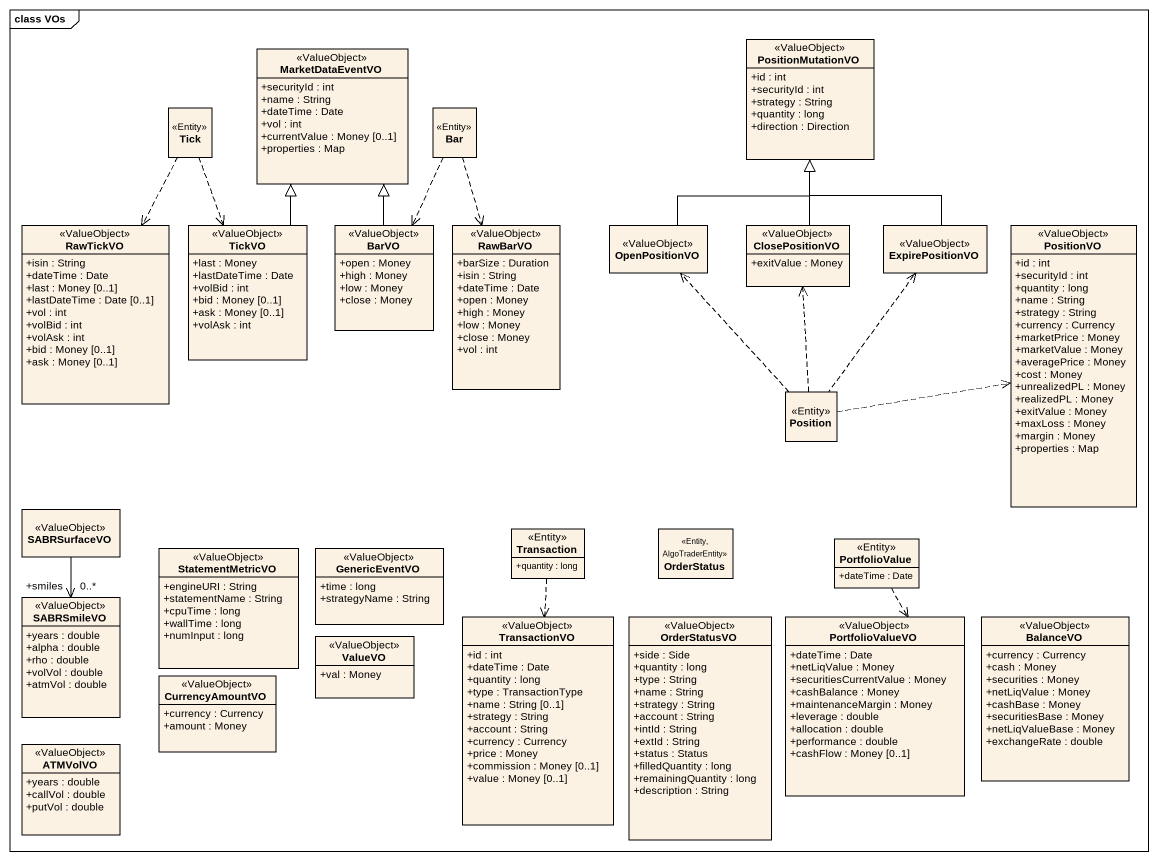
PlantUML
@startuml
mainframe class VOs
hide circle
hide empty members
skinparam classAttributeIconSize 0
class MarketDataEventVO <<ValueObject>> {
  +securityId : int
  +name : String
  +dateTime : Date
  +vol : int
  +currentValue : Money [0..1]
  +properties : Map
}
class PositionMutationVO <<ValueObject>> {
  +id : int
  +securityId : int
  +strategy : String
  +quantity : long
  +direction : Direction
}
class Tick <<Entity>>
class Bar <<Entity>>
class RawTickVO <<ValueObject>> {
  +isin : String
  +dateTime : Date
  +last : Money [0..1]
  +lastDateTime : Date [0..1]
  +vol : int
  +volBid : int
  +volAsk : int
  +bid : Money [0..1]
  +ask : Money [0..1]
}
class TickVO <<ValueObject>> {
  +last : Money
  +lastDateTime : Date
  +volBid : int
  +bid : Money [0..1]
  +ask : Money [0..1]
  +volAsk : int
}
class BarVO <<ValueObject>> {
  +open : Money
  +high : Money
  +low : Money
  +close : Money
}
class RawBarVO <<ValueObject>> {
  +barSize : Duration
  +isin : String
  +dateTime : Date
  +open : Money
  +high : Money
  +low : Money
  +close : Money
  +vol : int
}
class OpenPositionVO <<ValueObject>>
class ClosePositionVO <<ValueObject>> {
  +exitValue : Money
}
class ExpirePositionVO <<ValueObject>>
class PositionVO <<ValueObject>> {
  +id : int
  +securityId : int
  +quantity : long
  +name : String
  +strategy : String
  +currency : Currency
  +marketPrice : Money
  +marketValue : Money
  +averagePrice : Money
  +cost : Money
  +unrealizedPL : Money
  +realizedPL : Money
  +exitValue : Money
  +maxLoss : Money
  +margin : Money
  +properties : Map
}
class Position <<Entity>>
class SABRSurfaceVO <<ValueObject>>
class StatementMetricVO <<ValueObject>> {
  +engineURI : String
  +statementName : String
  +cpuTime : long
  +wallTime : long
  +numInput : long
}
class GenericEventVO <<ValueObject>> {
  +time : long
  +strategyName : String
}
class Transaction <<Entity>> {
  +quantity : long
}
class OrderStatus <<Entity, AlgoTraderEntity>>
class PortfolioValue <<Entity>> {
  +dateTime : Date
}
class SABRSmileVO <<ValueObject>> {
  +years : double
  +alpha : double
  +rho : double
  +volVol : double
  +atmVol : double
}
class ValueVO <<ValueObject>> {
  +val : Money
}
class TransactionVO <<ValueObject>> {
  +id : int
  +dateTime : Date
  +quantity : long
  +type : TransactionType
  +name : String [0..1]
  +strategy : String
  +account : String
  +currency : Currency
  +price : Money
  +commission : Money [0..1]
  +value : Money [0..1]
}
class OrderStatusVO <<ValueObject>> {
  +side : Side
  +quantity : long
  +type : String
  +name : String
  +strategy : String
  +account : String
  +intId : String
  +extId : String
  +status : Status
  +filledQuantity : long
  +remainingQuantity : long
  +description : String
}
class PortfolioValueVO <<ValueObject>> {
  +dateTime : Date
  +netLiqValue : Money
  +securitiesCurrentValue : Money
  +cashBalance : Money
  +maintenanceMargin : Money
  +leverage : double
  +allocation : double
  +performance : double
  +cashFlow : Money [0..1]
}
class BalanceVO <<ValueObject>> {
  +currency : Currency
  +cash : Money
  +securities : Money
  +netLiqValue : Money
  +cashBase : Money
  +securitiesBase : Money
  +netLiqValueBase : Money
  +exchangeRate : double
}
class CurrencyAmountVO <<ValueObject>> {
  +currency : Currency
  +amount : Money
}
class ATMVolVO <<ValueObject>> {
  +years : double
  +callVol : double
  +putVol : double
}
Tick ..> RawTickVO
Tick ..> TickVO
Bar ..> BarVO
Bar ..> RawBarVO
TickVO -up-|> MarketDataEventVO
BarVO -up-|> MarketDataEventVO
OpenPositionVO -up-|> PositionMutationVO
ClosePositionVO -up-|> PositionMutationVO
ExpirePositionVO -up-|> PositionMutationVO
Position .up.> OpenPositionVO
Position .up.> ClosePositionVO
Position .up.> ExpirePositionVO
Position .right.> PositionVO
SABRSurfaceVO --> "0..*\n+smiles" SABRSmileVO
Transaction ..> TransactionVO
PortfolioValue ..> PortfolioValueVO
@enduml
